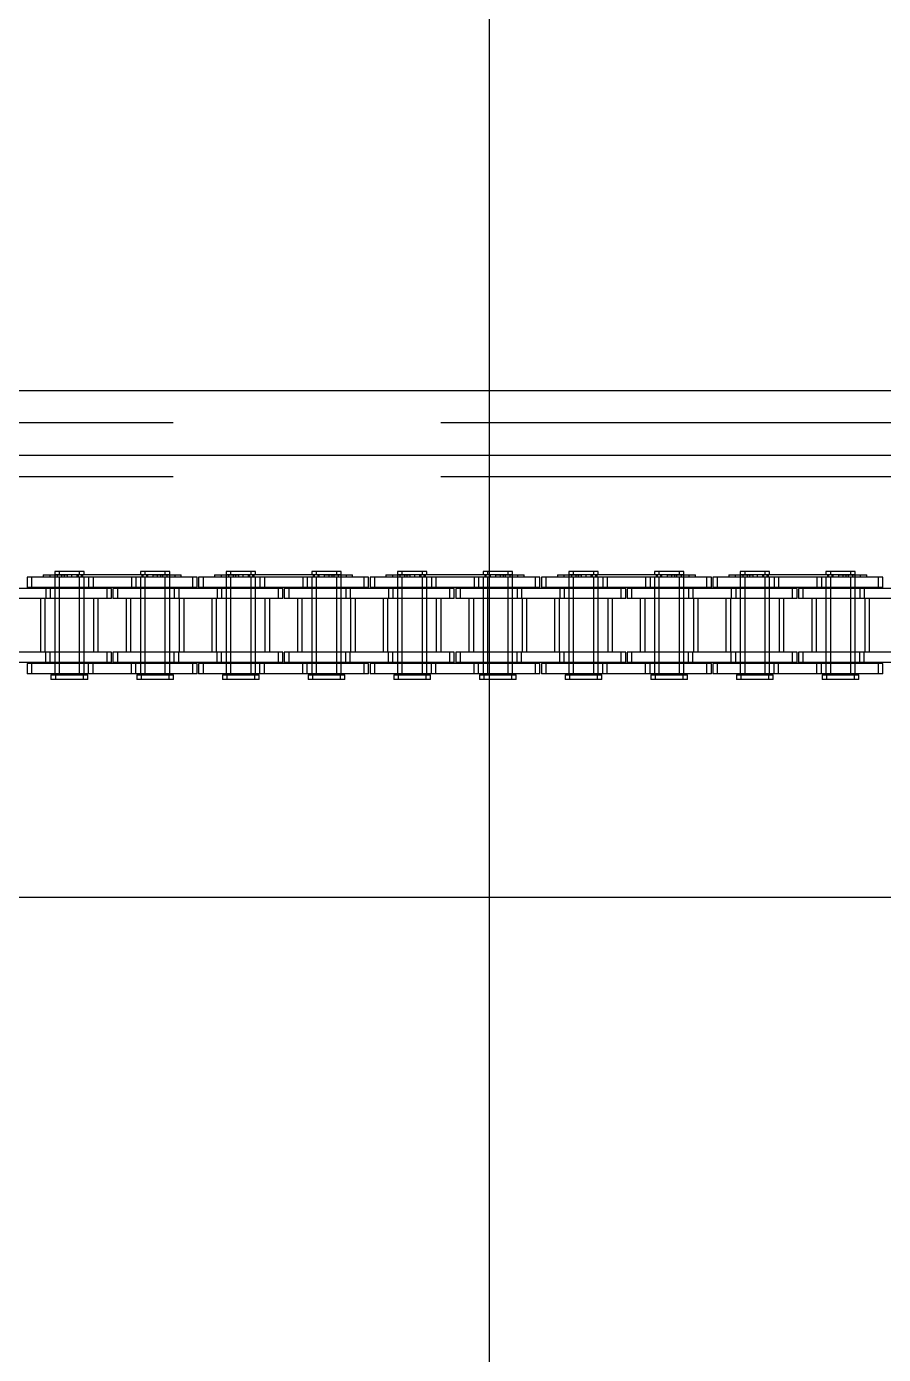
# Model space of a CAD drawing. Header units: metres. Extents: x 0 to 21025, y 0 to 14850.
# Drawn here: x 4256.7 to 4383.7, y 9193.4 to 9390.1 of the extents above; entities that cross this region are included whole.
import ezdxf

# ---------------------------------------------------------------- set-up
doc = ezdxf.new("R2010")
doc.units = ezdxf.units.M
doc.header["$LTSCALE"] = 25
doc.linetypes.add('HIDDEN2', pattern=[4.7625, 3.175, -1.5875])
for name, color, linetype in [('SL1', 8, 'Continuous'), ('SL4', 4, 'Continuous'), ('ST1', 7, 'HIDDEN2')]:
    doc.layers.add(name, color=color, linetype=linetype)

msp = doc.modelspace()

# ---------------------------------------------------------------- linework, layer by layer
at = {"layer": 'SL1'}
for p, q in [((4325.259, 9813.884), (4325.259, 9336.149)), ((4325.259, 9336.149), (4325.259, 9261.149)), ((4325.259, 9261.149), (4325.259, 9121.619))]:
    msp.add_line(p, q, dxfattribs=at)
at = {"layer": 'SL4'}
for p, q in [((4873.736, 9336.149), (3548.761, 9336.149)), ((3548.761, 9326.624), (4873.736, 9326.624)), ((3548.761, 9261.149), (4873.736, 9261.149))]:
    msp.add_line(p, q, dxfattribs=at)
at = {"layer": 'ST1'}
for p, q in [((4873.736, 9331.386), (3548.761, 9331.386)), ((3548.761, 9326.624), (4873.736, 9326.624)), ((4873.736, 9323.386), (3548.761, 9323.386)), ((4259.183, 9308.873), (4262.735, 9308.873)), ((4259.183, 9308.873), (4259.183, 9308.541)), ((4260.159, 9308.873), (4260.159, 9308.541)), ((4264.58, 9309.384), (4260.89, 9309.384)), ((4260.89, 9309.384), (4260.89, 9308.91)), ((4260.89, 9308.91), (4264.58, 9308.91)), ((4260.89, 9308.873), (4260.89, 9307.021)), ((4261.259, 9308.91), (4261.259, 9308.541)), ((4261.545, 9309.384), (4261.545, 9308.91)), ((4261.914, 9308.91), (4261.914, 9308.541)), ((4262.283, 9308.873), (4262.283, 9308.541)), ((4262.735, 9308.873), (4262.735, 9308.541)), ((4275.435, 9308.873), (4262.735, 9308.873)), ((4263.39, 9308.873), (4263.39, 9308.541)), ((4264.211, 9308.541), (4264.211, 9308.91)), ((4264.354, 9308.873), (4264.354, 9308.541)), ((4265.235, 9309.384), (4264.58, 9309.384)), ((4264.58, 9308.91), (4264.58, 9309.384)), ((4264.58, 9308.91), (4265.235, 9308.91)), ((4264.866, 9308.541), (4264.866, 9308.91)), ((4265.009, 9308.873), (4265.009, 9308.541)), ((4265.235, 9308.91), (4265.235, 9309.384)), ((4277.28, 9309.384), (4273.59, 9309.384)), ((4273.59, 9309.384), (4273.59, 9308.91)), ((4273.59, 9308.91), (4277.28, 9308.91)), ((4273.816, 9308.873), (4273.816, 9308.541)), ((4273.959, 9308.91), (4273.959, 9308.541)), ((4274.245, 9309.384), (4274.245, 9308.91)), ((4274.471, 9308.873), (4274.471, 9308.541)), ((4274.614, 9308.91), (4274.614, 9308.541)), ((4275.435, 9308.873), (4275.435, 9308.541)), ((4275.435, 9308.873), (4278.666, 9308.873)), ((4276.09, 9308.873), (4276.09, 9308.541)), ((4276.542, 9308.873), (4276.542, 9308.541)), ((4276.911, 9308.541), (4276.911, 9308.91)), ((4277.935, 9309.384), (4277.28, 9309.384)), ((4277.28, 9308.91), (4277.28, 9309.384)), ((4277.28, 9308.91), (4277.935, 9308.91)), ((4277.566, 9308.541), (4277.566, 9308.91)), ((4277.935, 9308.91), (4277.935, 9309.384)), ((4277.935, 9307.021), (4277.935, 9308.873)), ((4278.666, 9308.873), (4278.666, 9308.541)), ((4278.666, 9308.873), (4279.642, 9308.873)), ((4279.642, 9308.541), (4279.642, 9308.873)), ((4284.583, 9308.873), (4288.135, 9308.873)), ((4284.583, 9308.873), (4284.583, 9308.541)), ((4285.559, 9308.873), (4285.559, 9308.541)), ((4289.98, 9309.384), (4286.29, 9309.384)), ((4286.29, 9309.384), (4286.29, 9308.91)), ((4286.29, 9308.91), (4289.98, 9308.91)), ((4286.29, 9308.873), (4286.29, 9307.021)), ((4286.659, 9308.91), (4286.659, 9308.541)), ((4286.945, 9309.384), (4286.945, 9308.91)), ((4287.314, 9308.91), (4287.314, 9308.541)), ((4287.683, 9308.873), (4287.683, 9308.541)), ((4288.135, 9308.873), (4288.135, 9308.541)), ((4300.835, 9308.873), (4288.135, 9308.873)), ((4288.79, 9308.873), (4288.79, 9308.541)), ((4289.611, 9308.541), (4289.611, 9308.91)), ((4289.754, 9308.873), (4289.754, 9308.541)), ((4290.635, 9309.384), (4289.98, 9309.384)), ((4289.98, 9308.91), (4289.98, 9309.384)), ((4289.98, 9308.91), (4290.635, 9308.91)), ((4290.266, 9308.541), (4290.266, 9308.91)), ((4290.409, 9308.873), (4290.409, 9308.541)), ((4290.635, 9308.91), (4290.635, 9309.384)), ((4302.68, 9309.384), (4298.99, 9309.384)), ((4298.99, 9309.384), (4298.99, 9308.91)), ((4298.99, 9308.91), (4302.68, 9308.91)), ((4299.216, 9308.873), (4299.216, 9308.541)), ((4299.359, 9308.91), (4299.359, 9308.541)), ((4299.645, 9309.384), (4299.645, 9308.91)), ((4299.871, 9308.873), (4299.871, 9308.541)), ((4300.014, 9308.91), (4300.014, 9308.541)), ((4300.835, 9308.873), (4300.835, 9308.541)), ((4300.835, 9308.873), (4304.066, 9308.873)), ((4301.49, 9308.873), (4301.49, 9308.541)), ((4301.942, 9308.873), (4301.942, 9308.541)), ((4302.311, 9308.541), (4302.311, 9308.91)), ((4303.335, 9309.384), (4302.68, 9309.384)), ((4302.68, 9308.91), (4302.68, 9309.384)), ((4302.68, 9308.91), (4303.335, 9308.91)), ((4302.966, 9308.541), (4302.966, 9308.91)), ((4303.335, 9308.91), (4303.335, 9309.384)), ((4303.335, 9307.021), (4303.335, 9308.873)), ((4304.066, 9308.873), (4304.066, 9308.541)), ((4304.066, 9308.873), (4305.042, 9308.873)), ((4305.042, 9308.541), (4305.042, 9308.873)), ((4309.983, 9308.873), (4313.535, 9308.873)), ((4309.983, 9308.873), (4309.983, 9308.541)), ((4310.959, 9308.873), (4310.959, 9308.541)), ((4315.38, 9309.384), (4311.69, 9309.384)), ((4311.69, 9309.384), (4311.69, 9308.91)), ((4311.69, 9308.91), (4315.38, 9308.91)), ((4311.69, 9308.873), (4311.69, 9307.021)), ((4312.059, 9308.91), (4312.059, 9308.541)), ((4312.345, 9309.384), (4312.345, 9308.91)), ((4312.714, 9308.91), (4312.714, 9308.541)), ((4313.083, 9308.873), (4313.083, 9308.541)), ((4313.535, 9308.873), (4313.535, 9308.541)), ((4326.235, 9308.873), (4313.535, 9308.873)), ((4314.19, 9308.873), (4314.19, 9308.541)), ((4315.011, 9308.541), (4315.011, 9308.91)), ((4315.154, 9308.873), (4315.154, 9308.541)), ((4316.035, 9309.384), (4315.38, 9309.384)), ((4315.38, 9308.91), (4315.38, 9309.384)), ((4315.38, 9308.91), (4316.035, 9308.91)), ((4315.666, 9308.541), (4315.666, 9308.91)), ((4315.809, 9308.873), (4315.809, 9308.541)), ((4316.035, 9308.91), (4316.035, 9309.384)), ((4328.08, 9309.384), (4324.39, 9309.384)), ((4324.39, 9309.384), (4324.39, 9308.91)), ((4324.39, 9308.91), (4328.08, 9308.91)), ((4324.616, 9308.873), (4324.616, 9308.541)), ((4324.759, 9308.91), (4324.759, 9308.541)), ((4325.045, 9309.384), (4325.045, 9308.91)), ((4325.271, 9308.873), (4325.271, 9308.541)), ((4325.414, 9308.91), (4325.414, 9308.541)), ((4326.235, 9308.873), (4326.235, 9308.541)), ((4326.235, 9308.873), (4329.466, 9308.873)), ((4326.89, 9308.873), (4326.89, 9308.541)), ((4327.342, 9308.873), (4327.342, 9308.541)), ((4327.711, 9308.541), (4327.711, 9308.91)), ((4328.735, 9309.384), (4328.08, 9309.384)), ((4328.08, 9308.91), (4328.08, 9309.384)), ((4328.08, 9308.91), (4328.735, 9308.91)), ((4328.366, 9308.541), (4328.366, 9308.91)), ((4328.735, 9308.91), (4328.735, 9309.384)), ((4328.735, 9307.021), (4328.735, 9308.873)), ((4329.466, 9308.873), (4329.466, 9308.541)), ((4329.466, 9308.873), (4330.442, 9308.873)), ((4330.442, 9308.541), (4330.442, 9308.873)), ((4335.383, 9308.873), (4338.935, 9308.873)), ((4335.383, 9308.873), (4335.383, 9308.541)), ((4336.359, 9308.873), (4336.359, 9308.541)), ((4340.78, 9309.384), (4337.09, 9309.384)), ((4337.09, 9309.384), (4337.09, 9308.91)), ((4337.09, 9308.91), (4340.78, 9308.91)), ((4337.09, 9308.873), (4337.09, 9307.021)), ((4337.459, 9308.91), (4337.459, 9308.541)), ((4337.745, 9309.384), (4337.745, 9308.91)), ((4338.114, 9308.91), (4338.114, 9308.541)), ((4338.483, 9308.873), (4338.483, 9308.541)), ((4338.935, 9308.873), (4338.935, 9308.541)), ((4351.635, 9308.873), (4338.935, 9308.873)), ((4339.59, 9308.873), (4339.59, 9308.541)), ((4340.411, 9308.541), (4340.411, 9308.91)), ((4340.554, 9308.873), (4340.554, 9308.541)), ((4341.435, 9309.384), (4340.78, 9309.384)), ((4340.78, 9308.91), (4340.78, 9309.384)), ((4340.78, 9308.91), (4341.435, 9308.91)), ((4341.066, 9308.541), (4341.066, 9308.91)), ((4341.209, 9308.873), (4341.209, 9308.541)), ((4341.435, 9308.91), (4341.435, 9309.384)), ((4353.48, 9309.384), (4349.79, 9309.384)), ((4349.79, 9309.384), (4349.79, 9308.91)), ((4349.79, 9308.91), (4353.48, 9308.91)), ((4350.016, 9308.873), (4350.016, 9308.541)), ((4350.159, 9308.91), (4350.159, 9308.541)), ((4350.445, 9309.384), (4350.445, 9308.91)), ((4350.671, 9308.873), (4350.671, 9308.541)), ((4350.814, 9308.91), (4350.814, 9308.541)), ((4351.635, 9308.873), (4351.635, 9308.541)), ((4351.635, 9308.873), (4354.866, 9308.873)), ((4352.29, 9308.873), (4352.29, 9308.541)), ((4352.742, 9308.873), (4352.742, 9308.541)), ((4353.111, 9308.541), (4353.111, 9308.91)), ((4354.135, 9309.384), (4353.48, 9309.384)), ((4353.48, 9308.91), (4353.48, 9309.384)), ((4353.48, 9308.91), (4354.135, 9308.91)), ((4353.766, 9308.541), (4353.766, 9308.91)), ((4354.135, 9308.91), (4354.135, 9309.384)), ((4354.135, 9307.021), (4354.135, 9308.873)), ((4354.866, 9308.873), (4354.866, 9308.541)), ((4354.866, 9308.873), (4355.842, 9308.873)), ((4355.842, 9308.541), (4355.842, 9308.873)), ((4360.783, 9308.873), (4364.335, 9308.873)), ((4360.783, 9308.873), (4360.783, 9308.541)), ((4361.759, 9308.873), (4361.759, 9308.541)), ((4366.18, 9309.384), (4362.49, 9309.384)), ((4362.49, 9309.384), (4362.49, 9308.91)), ((4362.49, 9308.91), (4366.18, 9308.91)), ((4362.49, 9308.873), (4362.49, 9307.021)), ((4362.859, 9308.91), (4362.859, 9308.541)), ((4363.145, 9309.384), (4363.145, 9308.91)), ((4363.514, 9308.91), (4363.514, 9308.541)), ((4363.883, 9308.873), (4363.883, 9308.541)), ((4364.335, 9308.873), (4364.335, 9308.541)), ((4377.035, 9308.873), (4364.335, 9308.873)), ((4364.99, 9308.873), (4364.99, 9308.541)), ((4365.811, 9308.541), (4365.811, 9308.91)), ((4365.954, 9308.873), (4365.954, 9308.541)), ((4366.835, 9309.384), (4366.18, 9309.384)), ((4366.18, 9308.91), (4366.18, 9309.384)), ((4366.18, 9308.91), (4366.835, 9308.91)), ((4366.466, 9308.541), (4366.466, 9308.91)), ((4366.609, 9308.873), (4366.609, 9308.541)), ((4366.835, 9308.91), (4366.835, 9309.384)), ((4378.88, 9309.384), (4375.19, 9309.384)), ((4375.19, 9309.384), (4375.19, 9308.91)), ((4375.19, 9308.91), (4378.88, 9308.91)), ((4375.416, 9308.873), (4375.416, 9308.541)), ((4375.559, 9308.91), (4375.559, 9308.541)), ((4375.845, 9309.384), (4375.845, 9308.91)), ((4376.071, 9308.873), (4376.071, 9308.541)), ((4376.214, 9308.91), (4376.214, 9308.541)), ((4377.035, 9308.873), (4377.035, 9308.541)), ((4377.035, 9308.873), (4380.266, 9308.873)), ((4377.69, 9308.873), (4377.69, 9308.541)), ((4378.142, 9308.873), (4378.142, 9308.541)), ((4378.511, 9308.541), (4378.511, 9308.91)), ((4379.535, 9309.384), (4378.88, 9309.384)), ((4378.88, 9308.91), (4378.88, 9309.384)), ((4378.88, 9308.91), (4379.535, 9308.91)), ((4379.166, 9308.541), (4379.166, 9308.91)), ((4379.535, 9308.91), (4379.535, 9309.384)), ((4379.535, 9307.021), (4379.535, 9308.873)), ((4380.266, 9308.873), (4380.266, 9308.541)), ((4380.266, 9308.873), (4381.242, 9308.873)), ((4381.242, 9308.541), (4381.242, 9308.873)), ((4259.56, 9306.869), (4253.21, 9306.869)), ((4265.91, 9308.541), (4256.815, 9308.541)), ((4256.815, 9308.541), (4256.815, 9307.021)), ((4265.91, 9307.021), (4256.815, 9307.021)), ((4257.47, 9308.541), (4257.47, 9307.021)), ((4259.56, 9306.869), (4259.56, 9305.349)), ((4268.655, 9306.869), (4259.56, 9306.869)), ((4260.215, 9306.869), (4260.215, 9305.349)), ((4260.89, 9308.541), (4260.89, 9294.042)), ((4260.89, 9306.869), (4260.89, 9305.349)), ((4261.545, 9308.541), (4261.545, 9307.021)), ((4261.545, 9308.541), (4261.545, 9294.042)), ((4261.545, 9306.869), (4261.545, 9305.349)), ((4264.58, 9307.021), (4264.58, 9308.541)), ((4264.58, 9294.042), (4264.58, 9308.541)), ((4264.58, 9305.349), (4264.58, 9306.869)), ((4265.235, 9307.021), (4265.235, 9308.541)), ((4265.235, 9294.042), (4265.235, 9308.541)), ((4265.235, 9305.349), (4265.235, 9306.869)), ((4265.91, 9308.541), (4265.91, 9307.021)), ((4272.26, 9308.541), (4265.91, 9308.541)), ((4272.26, 9307.021), (4265.91, 9307.021)), ((4266.565, 9308.541), (4266.565, 9307.021)), ((4269.31, 9306.869), (4268.655, 9306.869)), ((4268.655, 9305.349), (4268.655, 9306.869)), ((4269.31, 9305.349), (4269.31, 9306.869)), ((4278.61, 9306.869), (4269.515, 9306.869)), ((4269.515, 9306.869), (4269.515, 9305.349)), ((4270.17, 9306.869), (4270.17, 9305.349)), ((4272.26, 9308.541), (4272.26, 9307.021)), ((4281.355, 9308.541), (4272.26, 9308.541)), ((4281.355, 9307.021), (4272.26, 9307.021)), ((4272.915, 9308.541), (4272.915, 9307.021)), ((4273.59, 9308.541), (4273.59, 9307.021)), ((4273.59, 9308.541), (4273.59, 9294.042)), ((4273.59, 9306.869), (4273.59, 9305.349)), ((4274.245, 9308.541), (4274.245, 9307.021)), ((4274.245, 9308.541), (4274.245, 9294.042)), ((4274.245, 9306.869), (4274.245, 9305.349)), ((4277.28, 9307.021), (4277.28, 9308.541)), ((4277.28, 9294.042), (4277.28, 9308.541)), ((4277.28, 9305.349), (4277.28, 9306.869)), ((4277.935, 9294.042), (4277.935, 9308.541)), ((4277.935, 9305.349), (4277.935, 9306.869)), ((4278.61, 9306.869), (4278.61, 9305.349)), ((4284.96, 9306.869), (4278.61, 9306.869)), ((4279.265, 9306.869), (4279.265, 9305.349)), ((4282.01, 9308.541), (4281.355, 9308.541)), ((4281.355, 9307.021), (4281.355, 9308.541)), ((4282.01, 9307.021), (4281.355, 9307.021)), ((4282.01, 9307.021), (4282.01, 9308.541)), ((4291.31, 9308.541), (4282.215, 9308.541)), ((4282.215, 9308.541), (4282.215, 9307.021)), ((4291.31, 9307.021), (4282.215, 9307.021)), ((4282.87, 9308.541), (4282.87, 9307.021)), ((4284.96, 9306.869), (4284.96, 9305.349)), ((4294.055, 9306.869), (4284.96, 9306.869)), ((4285.615, 9306.869), (4285.615, 9305.349)), ((4286.29, 9308.541), (4286.29, 9294.042)), ((4286.29, 9306.869), (4286.29, 9305.349)), ((4286.945, 9308.541), (4286.945, 9307.021)), ((4286.945, 9308.541), (4286.945, 9294.042)), ((4286.945, 9306.869), (4286.945, 9305.349)), ((4289.98, 9307.021), (4289.98, 9308.541)), ((4289.98, 9294.042), (4289.98, 9308.541)), ((4289.98, 9305.349), (4289.98, 9306.869)), ((4290.635, 9307.021), (4290.635, 9308.541)), ((4290.635, 9294.042), (4290.635, 9308.541)), ((4290.635, 9305.349), (4290.635, 9306.869)), ((4291.31, 9308.541), (4291.31, 9307.021)), ((4297.66, 9308.541), (4291.31, 9308.541)), ((4297.66, 9307.021), (4291.31, 9307.021)), ((4291.965, 9308.541), (4291.965, 9307.021)), ((4294.71, 9306.869), (4294.055, 9306.869)), ((4294.055, 9305.349), (4294.055, 9306.869)), ((4294.71, 9305.349), (4294.71, 9306.869)), ((4304.01, 9306.869), (4294.915, 9306.869)), ((4294.915, 9306.869), (4294.915, 9305.349)), ((4295.57, 9306.869), (4295.57, 9305.349)), ((4297.66, 9308.541), (4297.66, 9307.021)), ((4306.755, 9308.541), (4297.66, 9308.541)), ((4306.755, 9307.021), (4297.66, 9307.021)), ((4298.315, 9308.541), (4298.315, 9307.021)), ((4298.99, 9308.541), (4298.99, 9307.021)), ((4298.99, 9308.541), (4298.99, 9294.042)), ((4298.99, 9306.869), (4298.99, 9305.349)), ((4299.645, 9308.541), (4299.645, 9307.021)), ((4299.645, 9308.541), (4299.645, 9294.042)), ((4299.645, 9306.869), (4299.645, 9305.349)), ((4302.68, 9307.021), (4302.68, 9308.541)), ((4302.68, 9294.042), (4302.68, 9308.541)), ((4302.68, 9305.349), (4302.68, 9306.869)), ((4303.335, 9294.042), (4303.335, 9308.541)), ((4303.335, 9305.349), (4303.335, 9306.869)), ((4304.01, 9306.869), (4304.01, 9305.349)), ((4310.36, 9306.869), (4304.01, 9306.869)), ((4304.665, 9306.869), (4304.665, 9305.349)), ((4307.41, 9308.541), (4306.755, 9308.541)), ((4306.755, 9307.021), (4306.755, 9308.541)), ((4307.41, 9307.021), (4306.755, 9307.021)), ((4307.41, 9307.021), (4307.41, 9308.541)), ((4316.71, 9308.541), (4307.615, 9308.541)), ((4307.615, 9308.541), (4307.615, 9307.021)), ((4316.71, 9307.021), (4307.615, 9307.021)), ((4308.27, 9308.541), (4308.27, 9307.021)), ((4310.36, 9306.869), (4310.36, 9305.349)), ((4319.455, 9306.869), (4310.36, 9306.869)), ((4311.015, 9306.869), (4311.015, 9305.349)), ((4311.69, 9308.541), (4311.69, 9294.042)), ((4311.69, 9306.869), (4311.69, 9305.349)), ((4312.345, 9308.541), (4312.345, 9307.021)), ((4312.345, 9308.541), (4312.345, 9294.042)), ((4312.345, 9306.869), (4312.345, 9305.349)), ((4315.38, 9307.021), (4315.38, 9308.541)), ((4315.38, 9294.042), (4315.38, 9308.541)), ((4315.38, 9305.349), (4315.38, 9306.869)), ((4316.035, 9307.021), (4316.035, 9308.541)), ((4316.035, 9294.042), (4316.035, 9308.541)), ((4316.035, 9305.349), (4316.035, 9306.869)), ((4316.71, 9308.541), (4316.71, 9307.021)), ((4323.06, 9308.541), (4316.71, 9308.541)), ((4323.06, 9307.021), (4316.71, 9307.021)), ((4317.365, 9308.541), (4317.365, 9307.021)), ((4320.11, 9306.869), (4319.455, 9306.869)), ((4319.455, 9305.349), (4319.455, 9306.869)), ((4320.11, 9305.349), (4320.11, 9306.869)), ((4329.41, 9306.869), (4320.315, 9306.869)), ((4320.315, 9306.869), (4320.315, 9305.349)), ((4320.97, 9306.869), (4320.97, 9305.349)), ((4323.06, 9308.541), (4323.06, 9307.021)), ((4332.155, 9308.541), (4323.06, 9308.541)), ((4332.155, 9307.021), (4323.06, 9307.021)), ((4323.715, 9308.541), (4323.715, 9307.021)), ((4324.39, 9308.541), (4324.39, 9307.021)), ((4324.39, 9308.541), (4324.39, 9294.042)), ((4324.39, 9306.869), (4324.39, 9305.349)), ((4325.045, 9308.541), (4325.045, 9307.021)), ((4325.045, 9308.541), (4325.045, 9294.042)), ((4325.045, 9306.869), (4325.045, 9305.349)), ((4328.08, 9307.021), (4328.08, 9308.541)), ((4328.08, 9294.042), (4328.08, 9308.541)), ((4328.08, 9305.349), (4328.08, 9306.869)), ((4328.735, 9294.042), (4328.735, 9308.541)), ((4328.735, 9305.349), (4328.735, 9306.869)), ((4329.41, 9306.869), (4329.41, 9305.349)), ((4335.76, 9306.869), (4329.41, 9306.869)), ((4330.065, 9306.869), (4330.065, 9305.349)), ((4332.81, 9308.541), (4332.155, 9308.541)), ((4332.155, 9307.021), (4332.155, 9308.541)), ((4332.81, 9307.021), (4332.155, 9307.021)), ((4332.81, 9307.021), (4332.81, 9308.541)), ((4342.11, 9308.541), (4333.015, 9308.541)), ((4333.015, 9308.541), (4333.015, 9307.021)), ((4342.11, 9307.021), (4333.015, 9307.021)), ((4333.67, 9308.541), (4333.67, 9307.021)), ((4335.76, 9306.869), (4335.76, 9305.349)), ((4344.855, 9306.869), (4335.76, 9306.869)), ((4336.415, 9306.869), (4336.415, 9305.349)), ((4337.09, 9308.541), (4337.09, 9294.042)), ((4337.09, 9306.869), (4337.09, 9305.349)), ((4337.745, 9308.541), (4337.745, 9307.021)), ((4337.745, 9308.541), (4337.745, 9294.042)), ((4337.745, 9306.869), (4337.745, 9305.349)), ((4340.78, 9307.021), (4340.78, 9308.541)), ((4340.78, 9294.042), (4340.78, 9308.541)), ((4340.78, 9305.349), (4340.78, 9306.869)), ((4341.435, 9307.021), (4341.435, 9308.541)), ((4341.435, 9294.042), (4341.435, 9308.541)), ((4341.435, 9305.349), (4341.435, 9306.869)), ((4342.11, 9308.541), (4342.11, 9307.021)), ((4348.46, 9308.541), (4342.11, 9308.541)), ((4348.46, 9307.021), (4342.11, 9307.021)), ((4342.765, 9308.541), (4342.765, 9307.021)), ((4345.51, 9306.869), (4344.855, 9306.869)), ((4344.855, 9305.349), (4344.855, 9306.869)), ((4345.51, 9305.349), (4345.51, 9306.869)), ((4354.81, 9306.869), (4345.715, 9306.869)), ((4345.715, 9306.869), (4345.715, 9305.349)), ((4346.37, 9306.869), (4346.37, 9305.349)), ((4348.46, 9308.541), (4348.46, 9307.021)), ((4357.555, 9308.541), (4348.46, 9308.541)), ((4357.555, 9307.021), (4348.46, 9307.021)), ((4349.115, 9308.541), (4349.115, 9307.021)), ((4349.79, 9308.541), (4349.79, 9307.021)), ((4349.79, 9308.541), (4349.79, 9294.042)), ((4349.79, 9306.869), (4349.79, 9305.349)), ((4350.445, 9308.541), (4350.445, 9307.021)), ((4350.445, 9308.541), (4350.445, 9294.042)), ((4350.445, 9306.869), (4350.445, 9305.349)), ((4353.48, 9307.021), (4353.48, 9308.541)), ((4353.48, 9294.042), (4353.48, 9308.541)), ((4353.48, 9305.349), (4353.48, 9306.869)), ((4354.135, 9294.042), (4354.135, 9308.541)), ((4354.135, 9305.349), (4354.135, 9306.869)), ((4354.81, 9306.869), (4354.81, 9305.349)), ((4361.16, 9306.869), (4354.81, 9306.869)), ((4355.465, 9306.869), (4355.465, 9305.349)), ((4358.21, 9308.541), (4357.555, 9308.541)), ((4357.555, 9307.021), (4357.555, 9308.541)), ((4358.21, 9307.021), (4357.555, 9307.021)), ((4358.21, 9307.021), (4358.21, 9308.541)), ((4367.51, 9308.541), (4358.415, 9308.541)), ((4358.415, 9308.541), (4358.415, 9307.021)), ((4367.51, 9307.021), (4358.415, 9307.021)), ((4359.07, 9308.541), (4359.07, 9307.021)), ((4361.16, 9306.869), (4361.16, 9305.349)), ((4370.255, 9306.869), (4361.16, 9306.869)), ((4361.815, 9306.869), (4361.815, 9305.349)), ((4362.49, 9308.541), (4362.49, 9294.042)), ((4362.49, 9306.869), (4362.49, 9305.349)), ((4363.145, 9308.541), (4363.145, 9307.021)), ((4363.145, 9308.541), (4363.145, 9294.042)), ((4363.145, 9306.869), (4363.145, 9305.349)), ((4366.18, 9307.021), (4366.18, 9308.541)), ((4366.18, 9294.042), (4366.18, 9308.541)), ((4366.18, 9305.349), (4366.18, 9306.869)), ((4366.835, 9307.021), (4366.835, 9308.541)), ((4366.835, 9294.042), (4366.835, 9308.541)), ((4366.835, 9305.349), (4366.835, 9306.869)), ((4367.51, 9308.541), (4367.51, 9307.021)), ((4373.86, 9308.541), (4367.51, 9308.541)), ((4373.86, 9307.021), (4367.51, 9307.021)), ((4368.165, 9308.541), (4368.165, 9307.021)), ((4370.91, 9306.869), (4370.255, 9306.869)), ((4370.255, 9305.349), (4370.255, 9306.869)), ((4370.91, 9305.349), (4370.91, 9306.869)), ((4380.21, 9306.869), (4371.115, 9306.869)), ((4371.115, 9306.869), (4371.115, 9305.349)), ((4371.77, 9306.869), (4371.77, 9305.349)), ((4373.86, 9308.541), (4373.86, 9307.021)), ((4382.955, 9308.541), (4373.86, 9308.541)), ((4382.955, 9307.021), (4373.86, 9307.021)), ((4374.515, 9308.541), (4374.515, 9307.021)), ((4375.19, 9308.541), (4375.19, 9307.021)), ((4375.19, 9308.541), (4375.19, 9294.042)), ((4375.19, 9306.869), (4375.19, 9305.349)), ((4375.845, 9308.541), (4375.845, 9307.021)), ((4375.845, 9308.541), (4375.845, 9294.042)), ((4375.845, 9306.869), (4375.845, 9305.349)), ((4378.88, 9307.021), (4378.88, 9308.541)), ((4378.88, 9294.042), (4378.88, 9308.541)), ((4378.88, 9305.349), (4378.88, 9306.869)), ((4379.535, 9294.042), (4379.535, 9308.541)), ((4379.535, 9305.349), (4379.535, 9306.869)), ((4380.21, 9306.869), (4380.21, 9305.349)), ((4386.56, 9306.869), (4380.21, 9306.869)), ((4380.865, 9306.869), (4380.865, 9305.349)), ((4383.61, 9308.541), (4382.955, 9308.541)), ((4382.955, 9307.021), (4382.955, 9308.541)), ((4383.61, 9307.021), (4382.955, 9307.021)), ((4383.61, 9307.021), (4383.61, 9308.541)), ((4259.56, 9305.349), (4253.21, 9305.349)), ((4258.775, 9305.349), (4258.775, 9297.419)), ((4259.43, 9305.349), (4259.43, 9297.419)), ((4268.655, 9305.349), (4259.56, 9305.349)), ((4260.89, 9305.349), (4260.89, 9297.419)), ((4261.545, 9305.349), (4261.545, 9297.419)), ((4264.58, 9297.419), (4264.58, 9305.349)), ((4265.235, 9297.419), (4265.235, 9305.349)), ((4266.695, 9297.419), (4266.695, 9305.349)), ((4267.35, 9297.419), (4267.35, 9305.349)), ((4269.31, 9305.349), (4268.655, 9305.349)), ((4278.61, 9305.349), (4269.515, 9305.349)), ((4271.475, 9305.349), (4271.475, 9297.419)), ((4272.13, 9305.349), (4272.13, 9297.419)), ((4273.59, 9305.349), (4273.59, 9297.419)), ((4274.245, 9305.349), (4274.245, 9297.419)), ((4277.28, 9297.419), (4277.28, 9305.349)), ((4277.935, 9297.419), (4277.935, 9305.349)), ((4284.96, 9305.349), (4278.61, 9305.349)), ((4279.395, 9297.419), (4279.395, 9305.349)), ((4280.05, 9297.419), (4280.05, 9305.349)), ((4284.175, 9305.349), (4284.175, 9297.419)), ((4284.83, 9305.349), (4284.83, 9297.419)), ((4294.055, 9305.349), (4284.96, 9305.349)), ((4286.29, 9305.349), (4286.29, 9297.419)), ((4286.945, 9305.349), (4286.945, 9297.419)), ((4289.98, 9297.419), (4289.98, 9305.349)), ((4290.635, 9297.419), (4290.635, 9305.349)), ((4292.095, 9297.419), (4292.095, 9305.349)), ((4292.75, 9297.419), (4292.75, 9305.349)), ((4294.71, 9305.349), (4294.055, 9305.349)), ((4304.01, 9305.349), (4294.915, 9305.349)), ((4296.875, 9305.349), (4296.875, 9297.419)), ((4297.53, 9305.349), (4297.53, 9297.419)), ((4298.99, 9305.349), (4298.99, 9297.419)), ((4299.645, 9305.349), (4299.645, 9297.419)), ((4302.68, 9297.419), (4302.68, 9305.349)), ((4303.335, 9297.419), (4303.335, 9305.349)), ((4310.36, 9305.349), (4304.01, 9305.349)), ((4304.795, 9297.419), (4304.795, 9305.349)), ((4305.45, 9297.419), (4305.45, 9305.349)), ((4309.575, 9305.349), (4309.575, 9297.419)), ((4310.23, 9305.349), (4310.23, 9297.419)), ((4319.455, 9305.349), (4310.36, 9305.349)), ((4311.69, 9305.349), (4311.69, 9297.419)), ((4312.345, 9305.349), (4312.345, 9297.419)), ((4315.38, 9297.419), (4315.38, 9305.349)), ((4316.035, 9297.419), (4316.035, 9305.349)), ((4317.495, 9297.419), (4317.495, 9305.349)), ((4318.15, 9297.419), (4318.15, 9305.349)), ((4320.11, 9305.349), (4319.455, 9305.349)), ((4329.41, 9305.349), (4320.315, 9305.349)), ((4322.275, 9305.349), (4322.275, 9297.419)), ((4322.93, 9305.349), (4322.93, 9297.419)), ((4324.39, 9305.349), (4324.39, 9297.419)), ((4325.045, 9305.349), (4325.045, 9297.419)), ((4328.08, 9297.419), (4328.08, 9305.349)), ((4328.735, 9297.419), (4328.735, 9305.349)), ((4335.76, 9305.349), (4329.41, 9305.349)), ((4330.195, 9297.419), (4330.195, 9305.349)), ((4330.85, 9297.419), (4330.85, 9305.349)), ((4334.975, 9305.349), (4334.975, 9297.419)), ((4335.63, 9305.349), (4335.63, 9297.419)), ((4344.855, 9305.349), (4335.76, 9305.349)), ((4337.09, 9305.349), (4337.09, 9297.419)), ((4337.745, 9305.349), (4337.745, 9297.419)), ((4340.78, 9297.419), (4340.78, 9305.349)), ((4341.435, 9297.419), (4341.435, 9305.349)), ((4342.895, 9297.419), (4342.895, 9305.349)), ((4343.55, 9297.419), (4343.55, 9305.349)), ((4345.51, 9305.349), (4344.855, 9305.349)), ((4354.81, 9305.349), (4345.715, 9305.349)), ((4347.675, 9305.349), (4347.675, 9297.419)), ((4348.33, 9305.349), (4348.33, 9297.419)), ((4349.79, 9305.349), (4349.79, 9297.419)), ((4350.445, 9305.349), (4350.445, 9297.419)), ((4353.48, 9297.419), (4353.48, 9305.349)), ((4354.135, 9297.419), (4354.135, 9305.349)), ((4361.16, 9305.349), (4354.81, 9305.349)), ((4355.595, 9297.419), (4355.595, 9305.349)), ((4356.25, 9297.419), (4356.25, 9305.349)), ((4360.375, 9305.349), (4360.375, 9297.419)), ((4361.03, 9305.349), (4361.03, 9297.419)), ((4370.255, 9305.349), (4361.16, 9305.349)), ((4362.49, 9305.349), (4362.49, 9297.419)), ((4363.145, 9305.349), (4363.145, 9297.419)), ((4366.18, 9297.419), (4366.18, 9305.349)), ((4366.835, 9297.419), (4366.835, 9305.349)), ((4368.295, 9297.419), (4368.295, 9305.349)), ((4368.95, 9297.419), (4368.95, 9305.349)), ((4370.91, 9305.349), (4370.255, 9305.349)), ((4380.21, 9305.349), (4371.115, 9305.349)), ((4373.075, 9305.349), (4373.075, 9297.419)), ((4373.73, 9305.349), (4373.73, 9297.419)), ((4375.19, 9305.349), (4375.19, 9297.419)), ((4375.845, 9305.349), (4375.845, 9297.419)), ((4378.88, 9297.419), (4378.88, 9305.349)), ((4379.535, 9297.419), (4379.535, 9305.349)), ((4386.56, 9305.349), (4380.21, 9305.349)), ((4380.995, 9297.419), (4380.995, 9305.349)), ((4381.65, 9297.419), (4381.65, 9305.349)), ((4259.56, 9297.419), (4253.21, 9297.419)), ((4259.56, 9295.899), (4259.56, 9297.419)), ((4268.655, 9297.419), (4259.56, 9297.419)), ((4260.215, 9295.899), (4260.215, 9297.419)), ((4260.89, 9297.419), (4260.89, 9295.899)), ((4261.545, 9297.419), (4261.545, 9295.899)), ((4264.58, 9295.899), (4264.58, 9297.419)), ((4265.235, 9295.899), (4265.235, 9297.419)), ((4269.31, 9297.419), (4268.655, 9297.419)), ((4268.655, 9295.899), (4268.655, 9297.419)), ((4269.31, 9295.899), (4269.31, 9297.419)), ((4278.61, 9297.419), (4269.515, 9297.419)), ((4269.515, 9297.419), (4269.515, 9295.899)), ((4270.17, 9297.419), (4270.17, 9295.899)), ((4273.59, 9297.419), (4273.59, 9295.899)), ((4274.245, 9297.419), (4274.245, 9295.899)), ((4277.28, 9295.899), (4277.28, 9297.419)), ((4277.935, 9295.899), (4277.935, 9297.419)), ((4278.61, 9295.899), (4278.61, 9297.419)), ((4284.96, 9297.419), (4278.61, 9297.419)), ((4279.265, 9295.899), (4279.265, 9297.419)), ((4284.96, 9295.899), (4284.96, 9297.419)), ((4294.055, 9297.419), (4284.96, 9297.419)), ((4285.615, 9295.899), (4285.615, 9297.419)), ((4286.29, 9297.419), (4286.29, 9295.899)), ((4286.945, 9297.419), (4286.945, 9295.899)), ((4289.98, 9295.899), (4289.98, 9297.419)), ((4290.635, 9295.899), (4290.635, 9297.419)), ((4294.71, 9297.419), (4294.055, 9297.419)), ((4294.055, 9295.899), (4294.055, 9297.419)), ((4294.71, 9295.899), (4294.71, 9297.419)), ((4304.01, 9297.419), (4294.915, 9297.419)), ((4294.915, 9297.419), (4294.915, 9295.899)), ((4295.57, 9297.419), (4295.57, 9295.899)), ((4298.99, 9297.419), (4298.99, 9295.899)), ((4299.645, 9297.419), (4299.645, 9295.899)), ((4302.68, 9295.899), (4302.68, 9297.419)), ((4303.335, 9295.899), (4303.335, 9297.419)), ((4304.01, 9295.899), (4304.01, 9297.419)), ((4310.36, 9297.419), (4304.01, 9297.419)), ((4304.665, 9295.899), (4304.665, 9297.419)), ((4310.36, 9295.899), (4310.36, 9297.419)), ((4319.455, 9297.419), (4310.36, 9297.419)), ((4311.015, 9295.899), (4311.015, 9297.419)), ((4311.69, 9297.419), (4311.69, 9295.899)), ((4312.345, 9297.419), (4312.345, 9295.899)), ((4315.38, 9295.899), (4315.38, 9297.419)), ((4316.035, 9295.899), (4316.035, 9297.419)), ((4320.11, 9297.419), (4319.455, 9297.419)), ((4319.455, 9295.899), (4319.455, 9297.419)), ((4320.11, 9295.899), (4320.11, 9297.419)), ((4329.41, 9297.419), (4320.315, 9297.419)), ((4320.315, 9297.419), (4320.315, 9295.899)), ((4320.97, 9297.419), (4320.97, 9295.899)), ((4324.39, 9297.419), (4324.39, 9295.899)), ((4325.045, 9297.419), (4325.045, 9295.899)), ((4328.08, 9295.899), (4328.08, 9297.419)), ((4328.735, 9295.899), (4328.735, 9297.419)), ((4329.41, 9295.899), (4329.41, 9297.419)), ((4335.76, 9297.419), (4329.41, 9297.419)), ((4330.065, 9295.899), (4330.065, 9297.419)), ((4335.76, 9295.899), (4335.76, 9297.419)), ((4344.855, 9297.419), (4335.76, 9297.419)), ((4336.415, 9295.899), (4336.415, 9297.419)), ((4337.09, 9297.419), (4337.09, 9295.899)), ((4337.745, 9297.419), (4337.745, 9295.899)), ((4340.78, 9295.899), (4340.78, 9297.419)), ((4341.435, 9295.899), (4341.435, 9297.419)), ((4345.51, 9297.419), (4344.855, 9297.419)), ((4344.855, 9295.899), (4344.855, 9297.419)), ((4345.51, 9295.899), (4345.51, 9297.419)), ((4354.81, 9297.419), (4345.715, 9297.419)), ((4345.715, 9297.419), (4345.715, 9295.899)), ((4346.37, 9297.419), (4346.37, 9295.899)), ((4349.79, 9297.419), (4349.79, 9295.899)), ((4350.445, 9297.419), (4350.445, 9295.899)), ((4353.48, 9295.899), (4353.48, 9297.419)), ((4354.135, 9295.899), (4354.135, 9297.419)), ((4354.81, 9295.899), (4354.81, 9297.419)), ((4361.16, 9297.419), (4354.81, 9297.419)), ((4355.465, 9295.899), (4355.465, 9297.419)), ((4361.16, 9295.899), (4361.16, 9297.419)), ((4370.255, 9297.419), (4361.16, 9297.419)), ((4361.815, 9295.899), (4361.815, 9297.419)), ((4362.49, 9297.419), (4362.49, 9295.899)), ((4363.145, 9297.419), (4363.145, 9295.899)), ((4366.18, 9295.899), (4366.18, 9297.419)), ((4366.835, 9295.899), (4366.835, 9297.419)), ((4370.91, 9297.419), (4370.255, 9297.419)), ((4370.255, 9295.899), (4370.255, 9297.419)), ((4370.91, 9295.899), (4370.91, 9297.419)), ((4380.21, 9297.419), (4371.115, 9297.419)), ((4371.115, 9297.419), (4371.115, 9295.899)), ((4371.77, 9297.419), (4371.77, 9295.899)), ((4375.19, 9297.419), (4375.19, 9295.899)), ((4375.845, 9297.419), (4375.845, 9295.899)), ((4378.88, 9295.899), (4378.88, 9297.419)), ((4379.535, 9295.899), (4379.535, 9297.419)), ((4380.21, 9295.899), (4380.21, 9297.419)), ((4386.56, 9297.419), (4380.21, 9297.419)), ((4380.865, 9295.899), (4380.865, 9297.419)), ((4259.56, 9295.899), (4253.21, 9295.899)), ((4265.91, 9295.747), (4256.815, 9295.747)), ((4256.815, 9295.747), (4256.815, 9294.227)), ((4257.47, 9295.747), (4257.47, 9294.227)), ((4268.655, 9295.899), (4259.56, 9295.899)), ((4260.89, 9295.747), (4260.89, 9294.227)), ((4261.545, 9295.747), (4261.545, 9294.227)), ((4264.58, 9294.227), (4264.58, 9295.747)), ((4265.235, 9294.227), (4265.235, 9295.747)), ((4265.91, 9294.227), (4265.91, 9295.747)), ((4272.26, 9295.747), (4265.91, 9295.747)), ((4266.565, 9294.227), (4266.565, 9295.747)), ((4269.31, 9295.899), (4268.655, 9295.899)), ((4278.61, 9295.899), (4269.515, 9295.899)), ((4272.26, 9294.227), (4272.26, 9295.747)), ((4281.355, 9295.747), (4272.26, 9295.747)), ((4272.915, 9294.227), (4272.915, 9295.747)), ((4273.59, 9295.747), (4273.59, 9294.227)), ((4274.245, 9295.747), (4274.245, 9294.227)), ((4277.28, 9294.227), (4277.28, 9295.747)), ((4277.935, 9294.227), (4277.935, 9295.747)), ((4284.96, 9295.899), (4278.61, 9295.899)), ((4282.01, 9295.747), (4281.355, 9295.747)), ((4281.355, 9294.227), (4281.355, 9295.747)), ((4282.01, 9294.227), (4282.01, 9295.747)), ((4291.31, 9295.747), (4282.215, 9295.747)), ((4282.215, 9295.747), (4282.215, 9294.227)), ((4282.87, 9295.747), (4282.87, 9294.227)), ((4294.055, 9295.899), (4284.96, 9295.899)), ((4286.29, 9295.747), (4286.29, 9294.227)), ((4286.945, 9295.747), (4286.945, 9294.227)), ((4289.98, 9294.227), (4289.98, 9295.747)), ((4290.635, 9294.227), (4290.635, 9295.747)), ((4291.31, 9294.227), (4291.31, 9295.747)), ((4297.66, 9295.747), (4291.31, 9295.747)), ((4291.965, 9294.227), (4291.965, 9295.747)), ((4294.71, 9295.899), (4294.055, 9295.899)), ((4304.01, 9295.899), (4294.915, 9295.899)), ((4297.66, 9294.227), (4297.66, 9295.747)), ((4306.755, 9295.747), (4297.66, 9295.747)), ((4298.315, 9294.227), (4298.315, 9295.747)), ((4298.99, 9295.747), (4298.99, 9294.227)), ((4299.645, 9295.747), (4299.645, 9294.227)), ((4302.68, 9294.227), (4302.68, 9295.747)), ((4303.335, 9294.227), (4303.335, 9295.747)), ((4310.36, 9295.899), (4304.01, 9295.899)), ((4307.41, 9295.747), (4306.755, 9295.747)), ((4306.755, 9294.227), (4306.755, 9295.747)), ((4307.41, 9294.227), (4307.41, 9295.747)), ((4316.71, 9295.747), (4307.615, 9295.747)), ((4307.615, 9295.747), (4307.615, 9294.227)), ((4308.27, 9295.747), (4308.27, 9294.227)), ((4319.455, 9295.899), (4310.36, 9295.899)), ((4311.69, 9295.747), (4311.69, 9294.227)), ((4312.345, 9295.747), (4312.345, 9294.227)), ((4315.38, 9294.227), (4315.38, 9295.747)), ((4316.035, 9294.227), (4316.035, 9295.747)), ((4316.71, 9294.227), (4316.71, 9295.747)), ((4323.06, 9295.747), (4316.71, 9295.747)), ((4317.365, 9294.227), (4317.365, 9295.747)), ((4320.11, 9295.899), (4319.455, 9295.899)), ((4329.41, 9295.899), (4320.315, 9295.899)), ((4323.06, 9294.227), (4323.06, 9295.747)), ((4332.155, 9295.747), (4323.06, 9295.747)), ((4323.715, 9294.227), (4323.715, 9295.747)), ((4324.39, 9295.747), (4324.39, 9294.227)), ((4325.045, 9295.747), (4325.045, 9294.227)), ((4328.08, 9294.227), (4328.08, 9295.747)), ((4328.735, 9294.227), (4328.735, 9295.747)), ((4335.76, 9295.899), (4329.41, 9295.899)), ((4332.81, 9295.747), (4332.155, 9295.747)), ((4332.155, 9294.227), (4332.155, 9295.747)), ((4332.81, 9294.227), (4332.81, 9295.747)), ((4342.11, 9295.747), (4333.015, 9295.747)), ((4333.015, 9295.747), (4333.015, 9294.227)), ((4333.67, 9295.747), (4333.67, 9294.227)), ((4344.855, 9295.899), (4335.76, 9295.899)), ((4337.09, 9295.747), (4337.09, 9294.227)), ((4337.745, 9295.747), (4337.745, 9294.227)), ((4340.78, 9294.227), (4340.78, 9295.747)), ((4341.435, 9294.227), (4341.435, 9295.747)), ((4342.11, 9294.227), (4342.11, 9295.747)), ((4348.46, 9295.747), (4342.11, 9295.747)), ((4342.765, 9294.227), (4342.765, 9295.747)), ((4345.51, 9295.899), (4344.855, 9295.899)), ((4354.81, 9295.899), (4345.715, 9295.899)), ((4348.46, 9294.227), (4348.46, 9295.747)), ((4357.555, 9295.747), (4348.46, 9295.747)), ((4349.115, 9294.227), (4349.115, 9295.747)), ((4349.79, 9295.747), (4349.79, 9294.227)), ((4350.445, 9295.747), (4350.445, 9294.227)), ((4353.48, 9294.227), (4353.48, 9295.747)), ((4354.135, 9294.227), (4354.135, 9295.747)), ((4361.16, 9295.899), (4354.81, 9295.899)), ((4358.21, 9295.747), (4357.555, 9295.747)), ((4357.555, 9294.227), (4357.555, 9295.747)), ((4358.21, 9294.227), (4358.21, 9295.747)), ((4367.51, 9295.747), (4358.415, 9295.747)), ((4358.415, 9295.747), (4358.415, 9294.227)), ((4359.07, 9295.747), (4359.07, 9294.227)), ((4370.255, 9295.899), (4361.16, 9295.899)), ((4362.49, 9295.747), (4362.49, 9294.227)), ((4363.145, 9295.747), (4363.145, 9294.227)), ((4366.18, 9294.227), (4366.18, 9295.747)), ((4366.835, 9294.227), (4366.835, 9295.747)), ((4367.51, 9294.227), (4367.51, 9295.747)), ((4373.86, 9295.747), (4367.51, 9295.747)), ((4368.165, 9294.227), (4368.165, 9295.747)), ((4370.91, 9295.899), (4370.255, 9295.899)), ((4380.21, 9295.899), (4371.115, 9295.899)), ((4373.86, 9294.227), (4373.86, 9295.747)), ((4382.955, 9295.747), (4373.86, 9295.747)), ((4374.515, 9294.227), (4374.515, 9295.747)), ((4375.19, 9295.747), (4375.19, 9294.227)), ((4375.845, 9295.747), (4375.845, 9294.227)), ((4378.88, 9294.227), (4378.88, 9295.747)), ((4379.535, 9294.227), (4379.535, 9295.747)), ((4386.56, 9295.899), (4380.21, 9295.899)), ((4383.61, 9295.747), (4382.955, 9295.747)), ((4382.955, 9294.227), (4382.955, 9295.747)), ((4383.61, 9294.227), (4383.61, 9295.747)), ((4265.91, 9294.227), (4256.815, 9294.227)), ((4260.336, 9294.042), (4265.133, 9294.042)), ((4260.336, 9294.042), (4260.336, 9293.384)), ((4265.133, 9293.384), (4260.336, 9293.384)), ((4260.991, 9294.042), (4260.991, 9293.384)), ((4265.133, 9294.042), (4265.788, 9294.042)), ((4265.133, 9293.384), (4265.133, 9294.042)), ((4265.788, 9293.384), (4265.133, 9293.384)), ((4265.788, 9293.384), (4265.788, 9294.042)), ((4272.26, 9294.227), (4265.91, 9294.227)), ((4281.355, 9294.227), (4272.26, 9294.227)), ((4273.036, 9294.042), (4277.833, 9294.042)), ((4273.036, 9294.042), (4273.036, 9293.384)), ((4277.833, 9293.384), (4273.036, 9293.384)), ((4273.691, 9294.042), (4273.691, 9293.384)), ((4277.833, 9294.042), (4278.488, 9294.042)), ((4277.833, 9293.384), (4277.833, 9294.042)), ((4278.488, 9293.384), (4277.833, 9293.384)), ((4278.488, 9293.384), (4278.488, 9294.042)), ((4282.01, 9294.227), (4281.355, 9294.227)), ((4291.31, 9294.227), (4282.215, 9294.227)), ((4285.736, 9294.042), (4290.533, 9294.042)), ((4285.736, 9294.042), (4285.736, 9293.384)), ((4290.533, 9293.384), (4285.736, 9293.384)), ((4286.391, 9294.042), (4286.391, 9293.384)), ((4290.533, 9294.042), (4291.188, 9294.042)), ((4290.533, 9293.384), (4290.533, 9294.042)), ((4291.188, 9293.384), (4290.533, 9293.384)), ((4291.188, 9293.384), (4291.188, 9294.042)), ((4297.66, 9294.227), (4291.31, 9294.227)), ((4306.755, 9294.227), (4297.66, 9294.227)), ((4298.436, 9294.042), (4303.233, 9294.042)), ((4298.436, 9294.042), (4298.436, 9293.384)), ((4303.233, 9293.384), (4298.436, 9293.384)), ((4299.091, 9294.042), (4299.091, 9293.384)), ((4303.233, 9294.042), (4303.888, 9294.042)), ((4303.233, 9293.384), (4303.233, 9294.042)), ((4303.888, 9293.384), (4303.233, 9293.384)), ((4303.888, 9293.384), (4303.888, 9294.042)), ((4307.41, 9294.227), (4306.755, 9294.227)), ((4316.71, 9294.227), (4307.615, 9294.227)), ((4311.136, 9294.042), (4315.933, 9294.042)), ((4311.136, 9294.042), (4311.136, 9293.384)), ((4315.933, 9293.384), (4311.136, 9293.384)), ((4311.791, 9294.042), (4311.791, 9293.384)), ((4315.933, 9294.042), (4316.588, 9294.042)), ((4315.933, 9293.384), (4315.933, 9294.042)), ((4316.588, 9293.384), (4315.933, 9293.384)), ((4316.588, 9293.384), (4316.588, 9294.042)), ((4323.06, 9294.227), (4316.71, 9294.227)), ((4332.155, 9294.227), (4323.06, 9294.227)), ((4323.836, 9294.042), (4328.633, 9294.042)), ((4323.836, 9294.042), (4323.836, 9293.384)), ((4328.633, 9293.384), (4323.836, 9293.384)), ((4324.491, 9294.042), (4324.491, 9293.384)), ((4328.633, 9294.042), (4329.288, 9294.042)), ((4328.633, 9293.384), (4328.633, 9294.042)), ((4329.288, 9293.384), (4328.633, 9293.384)), ((4329.288, 9293.384), (4329.288, 9294.042)), ((4332.81, 9294.227), (4332.155, 9294.227)), ((4342.11, 9294.227), (4333.015, 9294.227)), ((4336.536, 9294.042), (4341.333, 9294.042)), ((4336.536, 9294.042), (4336.536, 9293.384)), ((4341.333, 9293.384), (4336.536, 9293.384)), ((4337.191, 9294.042), (4337.191, 9293.384)), ((4341.333, 9294.042), (4341.988, 9294.042)), ((4341.333, 9293.384), (4341.333, 9294.042)), ((4341.988, 9293.384), (4341.333, 9293.384)), ((4341.988, 9293.384), (4341.988, 9294.042)), ((4348.46, 9294.227), (4342.11, 9294.227)), ((4357.555, 9294.227), (4348.46, 9294.227)), ((4349.236, 9294.042), (4354.033, 9294.042)), ((4349.236, 9294.042), (4349.236, 9293.384)), ((4354.033, 9293.384), (4349.236, 9293.384)), ((4349.891, 9294.042), (4349.891, 9293.384)), ((4354.033, 9294.042), (4354.688, 9294.042)), ((4354.033, 9293.384), (4354.033, 9294.042)), ((4354.688, 9293.384), (4354.033, 9293.384)), ((4354.688, 9293.384), (4354.688, 9294.042)), ((4358.21, 9294.227), (4357.555, 9294.227)), ((4367.51, 9294.227), (4358.415, 9294.227)), ((4361.936, 9294.042), (4366.733, 9294.042)), ((4361.936, 9294.042), (4361.936, 9293.384)), ((4366.733, 9293.384), (4361.936, 9293.384)), ((4362.591, 9294.042), (4362.591, 9293.384)), ((4366.733, 9294.042), (4367.388, 9294.042)), ((4366.733, 9293.384), (4366.733, 9294.042)), ((4367.388, 9293.384), (4366.733, 9293.384)), ((4367.388, 9293.384), (4367.388, 9294.042)), ((4373.86, 9294.227), (4367.51, 9294.227)), ((4382.955, 9294.227), (4373.86, 9294.227)), ((4374.636, 9294.042), (4379.433, 9294.042)), ((4374.636, 9294.042), (4374.636, 9293.384)), ((4379.433, 9293.384), (4374.636, 9293.384)), ((4375.291, 9294.042), (4375.291, 9293.384)), ((4379.433, 9294.042), (4380.088, 9294.042)), ((4379.433, 9293.384), (4379.433, 9294.042)), ((4380.088, 9293.384), (4379.433, 9293.384)), ((4380.088, 9293.384), (4380.088, 9294.042)), ((4383.61, 9294.227), (4382.955, 9294.227))]:
    msp.add_line(p, q, dxfattribs=at)

doc.saveas('drawing.dxf')
